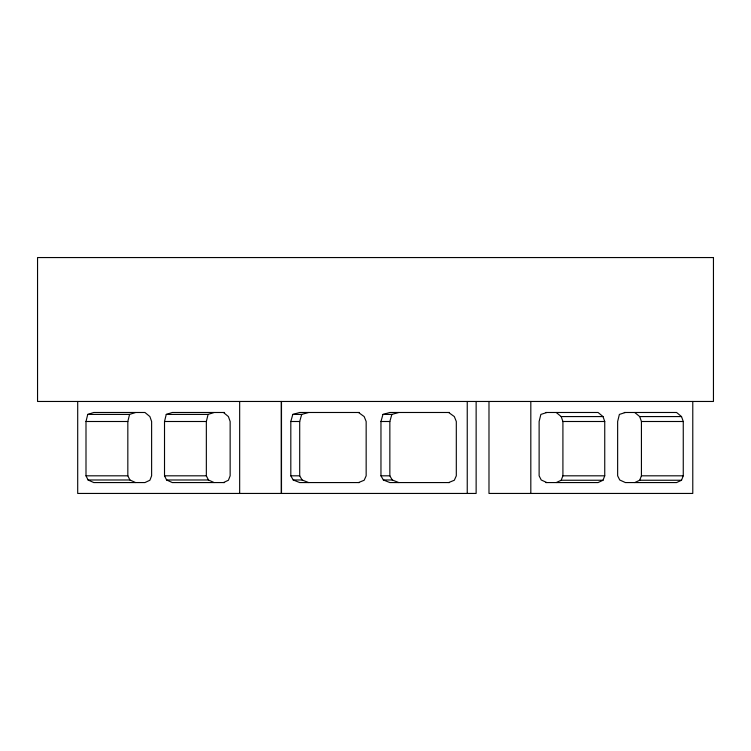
<?xml version="1.0" encoding="UTF-8"?>
<svg xmlns="http://www.w3.org/2000/svg" width="751" height="751" viewBox="0 0 751 751"><rect width="100%" height="100%" fill="white"/><g stroke="black" fill="none" stroke-linecap="round" stroke-linejoin="round"><path stroke-width="1.13" d="M85.999 421.499L87.736 414.421L93.753 412.487L144.952 412.487L149.89 416.57L151.618 421.499L151.618 475.815L149.89 480.246L144.952 482.564L93.753 482.564L88.092 479.983L85.999 475.815L85.999 421.499L127.83 421.499L129.566 414.421L135.574 412.487M224.568 482.564L172.27 482.564L166.609 479.983L164.516 475.815L164.516 421.499L166.253 414.421L172.27 412.487L224.568 412.487M214.091 482.564L208.44 479.983L206.347 475.815L206.347 421.499L208.083 414.421L214.091 412.487M359.325 482.564L299.715 482.564L293.219 479.983L290.815 475.815L290.815 421.499L292.806 414.421L299.715 412.487L359.325 412.487M308.605 482.564L302.109 479.983L299.705 475.815L299.705 421.499L301.695 414.421L308.605 412.487M449.474 482.564L389.863 482.564L383.367 479.983L380.964 475.815L380.964 421.499L382.963 414.421L389.863 412.487L449.474 412.487M398.753 482.564L392.257 479.983L389.853 475.815L389.853 421.499L391.853 414.421L398.753 412.487M556.247 482.564L561.175 480.246L562.912 475.815L562.912 421.499L561.175 416.57L556.247 412.487M545.77 482.564L598.078 482.564L603.006 480.246L604.743 475.815L604.743 421.499L603.006 416.57L598.078 412.487L545.77 412.487M634.764 482.564L639.692 480.246L641.429 475.815L641.429 421.499L639.692 416.57L634.764 412.487M625.386 412.487L619.378 414.421L617.641 421.499L617.641 475.815L619.735 479.983L625.386 482.564L676.595 482.564L681.523 480.246L683.26 475.815L683.26 421.499L681.523 416.57L676.595 412.487L624.288 412.487M223.469 482.564L228.407 480.246L230.144 475.815L230.144 421.499L228.407 416.57L223.469 412.487M358.509 482.564L364.169 480.246L366.159 475.815L366.159 421.499L364.169 416.57L358.509 412.487M448.657 482.564L454.317 480.246L456.308 475.815L456.308 421.499L454.317 416.57L448.657 412.487M546.869 412.487L540.861 414.421L539.124 421.499L539.124 475.815L541.218 479.983L546.869 482.564M87.736 414.421L129.566 414.421M166.253 414.421L208.083 414.421M292.806 414.421L301.695 414.421M382.963 414.421L391.853 414.421M561.175 416.57L603.006 416.57M639.692 416.57L681.523 416.57M164.516 421.499L206.347 421.499M290.815 421.499L299.705 421.499M380.964 421.499L389.853 421.499M562.912 421.499L604.743 421.499M641.429 421.499L683.26 421.499M85.999 475.815L127.83 475.815L129.923 479.983L135.574 482.564M164.516 475.815L206.347 475.815M290.815 475.815L299.705 475.815M380.964 475.815L389.853 475.815M562.912 475.815L604.743 475.815M641.429 475.815L683.26 475.815M88.092 479.983L129.923 479.983M166.609 479.983L208.44 479.983M293.219 479.983L302.109 479.983M383.367 479.983L392.257 479.983M561.175 480.246L603.006 480.246M639.692 480.246L681.523 480.246M692.779 401.466L692.779 493.445L488.985 493.445L488.985 401.466M530.816 401.466L530.816 493.445M476.134 401.466L476.134 493.445L77.7 493.445L77.7 401.466M467.244 401.466L467.244 493.445M281.494 401.466L281.494 493.445M281.278 401.466L281.278 493.445M239.663 401.466L239.663 493.445M127.83 421.499L127.83 475.815M713.45 257.555L37.55 257.555L37.55 401.466L713.45 401.466L713.45 257.555"/></g></svg>
